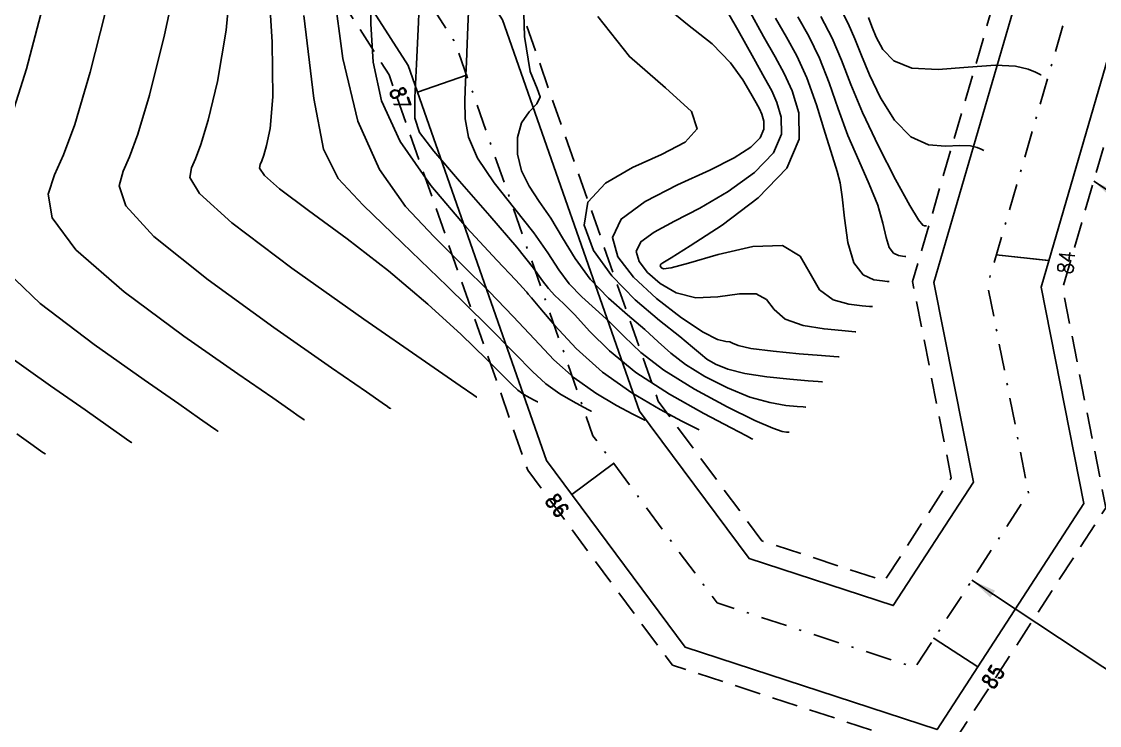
# Model space of a CAD drawing. Header units: millimetres. Extents: x 276147 to 291056, y 9594849 to 9609891.
# Drawn here: x 281569.4 to 281621.1, y 9596075.3 to 9596109.1 of the extents above; entities that cross this region are included whole.
import ezdxf
from ezdxf.enums import TextEntityAlignment as Align

# ---------------------------------------------------------------- set-up
doc = ezdxf.new("R2010")
doc.units = ezdxf.units.MM
doc.header["$LTSCALE"] = 10
for name, pattern in [('CONTINUO', [0]), ('DASHDOTX2', [50.8, 25.4, -12.7, 0, -12.7]), ('HIDDEN', [0.375, 0.25, -0.125])]:
    doc.linetypes.add(name, pattern=pattern)
for name, color, linetype in [('Curvas mestras', 30, 'Continuous'), ('Curvas simples', 9, 'Continuous'), ('TG', 7, 'CONTINUO')]:
    doc.layers.add(name, color=color, linetype=linetype)
doc.styles.add('r80', font='romans.shx')
doc.styles.add('ROMAND', font='romand', dxfattribs={"height": 0.2})
doc.dimstyles.new('cadnorma_dim1', dxfattribs={"dimscale": 0, "dimtxt": 2, "dimasz": 1.199999999999999, "dimexe": 1, "dimexo": 2.5, "dimgap": 0.6, "dimtad": 1, "dimzin": 4, "dimdsep": 46, "dimtxsty": 'r80', "dimblk": 'ARCHTICK', "dimblk1": 'ARCHTICK', "dimblk2": 'ARCHTICK', "dimcen": -1, "dimdle": 1, "dimclrd": 1, "dimclre": 1, "dimclrt": 2, "dimaunit": 1, "dimazin": 0, "dimtfac": 1, "dimtix": 1, "dimtmove": 2, "dimatfit": 0, "dimfxl": 1, "dimarcsym": 0})

# ---------------------------------------------------------------- blocks, each defined once
blk = doc.blocks.new('_ArchTick')
at = {"color": 0, "linetype": 'ByBlock', "const_width": 0.15}
blk.add_lwpolyline([(-0.5, -0.5), (0.5, 0.5)], dxfattribs=at)

msp = doc.modelspace()

# ---------------------------------------------------------------- linework, layer by layer
at = {"color": 8, "linetype": 'HIDDEN', "ltscale": 0.5, "elevation": 160.1796621240507, "flags": 128}
for points in [[(281705.3257447103, 9596186.097807938), (281671.0420966857, 9596148.442213606), (281618.3708522619, 9596117.96751722), (281612.1522653525, 9596096.604426004), (281614.0101236665, 9596087.174232556), (281610.8053393826, 9596082.23393807), (281604.9222878393, 9596084.156284798), (281599.9496397175, 9596090.860116001), (281593.3803922225, 9596109.605399935), (281582.0417510347, 9596127.327627068), (281572.6046193693, 9596134.304534238), (281559.9765863478, 9596134.674678959), (281544.3286989689, 9596118.564739116), (281540.658778394, 9596097.818736246), (281537.5093358072, 9596080.228775298), (281520.4284557049, 9596075.011032958), (281502.0332003358, 9596069.391784875), (281494.509547525, 9596070.404022079), (281490.7256996009, 9596076.43605404), (281493.2584685785, 9596098.132715838), (281480.0995632795, 9596101.385524807), (281449.2964902226, 9596100.548274204), (281430.0223790895, 9596096.12669182), (281411.9683109509, 9596097.93913607), (281407.5724122446, 9596102.453821631), (281411.4039140878, 9596110.665556196), (281403.1008950184, 9596132.470582576), (281380.8081796909, 9596137.376344452), (281359.9408718039, 9596130.859888002), (281347.0544783977, 9596114.790196389), (281314.7314768742, 9596091.261051774), (281302.0196165714, 9596075.766356803), (281286.4640279276, 9596063.849675173), (281278.3709921193, 9596057.649837077), (281271.9708323478, 9596051.505744739), (281253.7808607005, 9596050.73446907), (281235.6029599643, 9596054.86117104), (281221.8458024181, 9596066.889702521), (281218.7834329222, 9596074.38328282), (281220.4968017068, 9596082.605134564), (281229.7359844254, 9596099.331536198), (281236.8484486804, 9596107.608992774), (281236.979980318, 9596119.127903767), (281235.6370826386, 9596129.28381643), (281234.0505352953, 9596141.282374846), (281212.8134960154, 9596149.146566434), (281092.4168111571, 9596154.564297132), (281072.9977757005, 9596155.438134354), (281065.8047075431, 9596158.14915656), (281063.8059635049, 9596165.040728634), (281066.3762022938, 9596173.094204625), (281071.6566353667, 9596181.153613526), (281081.5611500744, 9596198.655863922), (281101.2580152763, 9596233.462159524), (281110.9768763188, 9596250.636341654), (281122.9105798664, 9596265.854385952), (281139.2392582729, 9596279.071111804), (281144.5124366145, 9596320.34150084), (281144.6678345738, 9596400.540929634), (281142.6738615293, 9596440.915119793), (281132.673374487, 9596479.71147487), (281130.7173237967, 9596498.969147392), (281132.9373055062, 9596519.560689582), (281123.2639871383, 9596537.496452231), (281115.0194181657, 9596617.069980796), (281104.5392557544, 9596635.017106473), (281094.1622148029, 9596652.131000444), (281062.9990502925, 9596703.525525687), (281028.0758804538, 9596751.42602632), (281004.8557222936, 9596889.161327347), (280985.2271627478, 9596924.87591348), (280973.6552831217, 9596941.402191738), (280950.7410745324, 9596974.150890775), (280928.3153482458, 9597006.224941807), (280925.6195852169, 9597024.964569218), (280925.2975179172, 9597044.877213322), (280917.2359068681, 9597124.57081029), (280911.1712139401, 9597184.52373918), (280889.6831715604, 9597262.502901934), (280877.7477164246, 9597278.852490822), (280862.055065255, 9597314.685484517), (280856.3541850812, 9597353.476188295), (280854.639876525, 9597373.434056284), (280854.116042565, 9597382.033457942), (280871.520011573, 9597404.084292108), (280905.668337576, 9597426.436078487), (280910.5490067642, 9597446.52226166), (280951.9025449565, 9597502.510226574), (280957.1189760176, 9597513.160656158), (280912.2559968092, 9597626.929295046), (280886.4466186127, 9597649.84623889), (280803.0956212914, 9597671.772893883), (280795.5081167346, 9597683.569792682), (280779.3586608997, 9597708.67864036)], [(281710.5178374354, 9596181.402838333), (281675.4873313782, 9596142.926929222), (281624.307053171, 9596113.31488082), (281619.3497790786, 9596096.28485452), (281621.4263888606, 9596085.744313402), (281613.7482014651, 9596073.908101201), (281600.6285639192, 9596078.195075762), (281593.6947889923, 9596087.542782567), (281587.0441809219, 9596106.520228112), (281576.8415557245, 9596122.466869175), (281570.2070225818, 9596127.371804645), (281562.8511565771, 9596127.587415023), (281550.8473176515, 9596115.229125477), (281547.550488274, 9596096.592201235), (281543.6457749243, 9596074.783975355), (281522.4734780471, 9596068.316416942), (281502.6155564374, 9596062.250364274), (281490.3236323596, 9596063.904127834), (281483.4874242715, 9596074.802088458), (281485.5904618715, 9596092.817507926), (281479.3410703855, 9596094.362323103), (281450.1828653127, 9596093.569781242), (281430.4670404004, 9596089.0468674), (281408.7319094135, 9596091.228852794), (281399.1852311144, 9596101.033503352), (281403.8083725086, 9596110.941892164), (281397.904403359, 9596126.446638325), (281381.1197991235, 9596130.14027862), (281364.0658912837, 9596124.81467321), (281351.9303354857, 9596109.681297015), (281319.5752295485, 9596086.128782371), (281306.9185099731, 9596070.701299338), (281290.7209629054, 9596058.29283213), (281282.937430859, 9596052.330095816), (281274.9102619792, 9596044.624090252), (281253.1431036982, 9596043.701137766), (281232.327572161, 9596048.426628146), (281215.9921594214, 9596062.709449701), (281211.4940514419, 9596073.71626432), (281213.8592733805, 9596085.066129155), (281223.9570691917, 9596103.346943974), (281229.8780090109, 9596110.237709327), (281229.9747168267, 9596118.706916755), (281228.6974866962, 9596128.366206406), (281227.6639062291, 9596136.182850303), (281211.4073002868, 9596142.202760234), (281092.1021365739, 9596147.57137357), (281071.5708639357, 9596148.495260356), (281060.0576341382, 9596152.834524348), (281056.4892279477, 9596165.13821506), (281059.9978339799, 9596176.131930728), (281065.6766406024, 9596184.799368419), (281075.468991096, 9596202.103413628), (281095.1658562979, 9596236.909709232), (281105.1438604567, 9596254.541822702), (281117.8909552532, 9596270.797116162), (281132.6517374361, 9596282.744758626), (281137.513299567, 9596320.793644417), (281137.6674998371, 9596400.374957068), (281135.7175383865, 9596439.857995542), (281125.76273324, 9596478.477130141), (281123.6791015143, 9596498.990861015), (281125.744705554, 9596518.150466044), (281116.4442590884, 9596535.394869061), (281108.2124486681, 9596614.84525679), (281098.5236189183, 9596631.437236797), (281088.1766027751, 9596648.501613624), (281057.1675960032, 9596699.64190077), (281021.4475676514, 9596748.635369822), (280998.1501936199, 9596886.828693196), (280979.2754088979, 9596921.171769831), (280967.9212277801, 9596937.38714387), (280945.0056382589, 9596970.137815801), (280921.6238898133, 9597003.579202123), (280918.6276817167, 9597024.407376846), (280918.3032270725, 9597044.46762471), (280910.2714493166, 9597123.86630265), (280904.2661006415, 9597183.232579943), (280883.2747300601, 9597259.409342542), (280871.6426774854, 9597275.343320373), (280855.2660766902, 9597312.738061812), (280849.3979144628, 9597352.667008877), (280847.6581155221, 9597372.921634253), (280846.9665996198, 9597384.273748573), (280866.7319753881, 9597409.316485843), (280899.5195873695, 9597430.777616875), (280904.0800883559, 9597449.546161648), (280945.8950794268, 9597506.15888102), (280949.4739875075, 9597513.465966662), (280906.3575799417, 9597622.805450775), (280883.0489782383, 9597643.501877958), (280798.6812780778, 9597665.69599096), (280789.6207265427, 9597679.783153443), (280773.4712707121, 9597704.892001115)]]:
    msp.add_lwpolyline(points, dxfattribs=at)
at = {"linetype": 'Continuous'}
for p in [(281590.7566297514, 9596106.509536047, 160.1796621240507), (281590.7566297514, 9596106.509536047, 160.1796621240507), (281616.1690016141, 9596097.880550403, 160.1796621240507), (281616.1690016141, 9596097.880550403, 160.1796621240507), (281597.8110803844, 9596087.868318368, 160.1796621240507), (281597.8110803844, 9596087.868318368, 160.1796621240507), (281613.1864085443, 9596079.47326072, 160.1796621240507), (281613.1864085443, 9596079.47326072, 160.1796621240507)]:
    msp.add_point(p, dxfattribs=at)
at = {"layer": 'Curvas mestras', "linetype": 'CONTINUO'}
for points in [[(281579.4990513757, 9596111.60956203, -4.275255031676835), (281579.2325176032, 9596108.66629441, -4.184157773237928), (281578.8013544354, 9596106.197310982, -4.111906971808338), (281578.3544797426, 9596104.340643948, -4.060036471488701), (281578.0095925158, 9596103.168819916, -4.028560246948928), (281577.7594942072, 9596102.49233118, -4.011412846008625), (281577.565762383, 9596102.05616045, -4.001008916672106), (281577.4846369092, 9596101.59683598, -3.987585852879846), (281577.9510148357, 9596100.817061188, -3.952671641451616), (281579.4944525041, 9596099.411081038, -3.8756169446537), (281582.3814857999, 9596097.234815877, -3.746350105644922), (281585.8265477651, 9596094.790879527, -3.597110351689906), (281588.7810469797, 9596092.743558206, -3.470714573774302), (281590.4557231382, 9596091.58815585, -3.399236600930095), (281591.0986343928, 9596091.144047339, -3.371778137425707), (281591.2171710109, 9596091.061624294, -3.366697773188605), (281591.235100624, 9596091.04887599, -3.365920114182217), (281591.2417063214, 9596091.044178404, -3.365633579695412), (281591.242649566, 9596091.043508176, -3.365592682818203)], [(281588.5354103501, 9596111.139971074, 0.9252155166791738), (281588.4452338287, 9596109.053375805, 0.9917807141641788), (281588.350851498, 9596107.03366588, 1.056069729008897), (281588.2744488585, 9596105.428184554, 1.107145858786311), (281588.2682382012, 9596104.44643826, 1.139191902507804), (281588.5045309308, 9596103.746565191, 1.166869191194195), (281589.1856632371, 9596102.848864723, 1.209958582741393), (281590.4117443044, 9596101.424452372, 1.281246798610994), (281591.8739832985, 9596099.747713182, 1.365544014467986), (281593.1613593878, 9596098.243852325, 1.440666078622172), (281593.9673308969, 9596097.235856108, 1.489875706527101), (281594.4032568127, 9596096.637850387, 1.518222270507579), (281594.6849682837, 9596096.261744143, 1.536201803919084), (281594.9979901005, 9596095.934667137, 1.553203215505675), (281595.4066076422, 9596095.544639213, 1.574186405897791), (281595.9447959202, 9596094.994896978, 1.603004201696876), (281596.6541895283, 9596094.21867118, 1.642680311374988), (281597.6070613336, 9596093.269147042, 1.692922690508084), (281598.8833437812, 9596092.229502916, 1.752610209255664), (281600.4889138307, 9596091.189206142, 1.818929095435578), (281602.1334175015, 9596090.262878122, 1.882294891900102), (281603.4524483414, 9596089.571435254, 1.931430363012197), (281604.1806577601, 9596089.195870897, 1.958354951846189), (281604.4489456514, 9596089.057505237, 1.968274536400287), (281604.4872717782, 9596089.037738431, 1.96969161476909)], [(281602.9126745408, 9596110.205210276, 6.248140244078485), (281603.7727297811, 9596108.674256507, 6.315572252762166), (281604.5320004068, 9596107.304249043, 6.375707125265393), (281605.0558700416, 9596106.37398007, 6.416706924941082), (281605.3946640556, 9596105.747597616, 6.444033577080972), (281605.6449442579, 9596105.185590435, 6.467473935601078), (281605.8533122988, 9596104.495866843, 6.49425808902339), (281605.8665171698, 9596103.676003492, 6.521389151198974), (281605.4813497091, 9596102.77099862, 6.543313445672055), (281604.5705580938, 9596101.830785254, 6.555840323769672), (281603.3107289124, 9596100.925056633, 6.560230742299183), (281601.9544070918, 9596100.128440786, 6.559108705990667), (281600.7278042951, 9596099.492236432, 6.555334092091982), (281599.7518030835, 9596098.974410014, 6.5527108383572), (281599.1209497534, 9596098.50959866, 6.555278694871589), (281598.8999037171, 9596098.041909631, 6.566167149142984), (281599.0337688626, 9596097.553335734, 6.584864314968911), (281599.4377592077, 9596097.03534491, 6.609947820109966), (281600.0393373204, 9596096.501651656, 6.639512170138516), (281600.8149410182, 9596096.054970687, 6.669718542750587), (281601.7532586752, 9596095.820266256, 6.696244935886682), (281602.8142291236, 9596095.86248497, 6.716158952130684), (281603.8428030194, 9596096.006504722, 6.732086748790152), (281604.6551844747, 9596096.017185744, 6.748044148294412), (281605.1446237842, 9596095.729801275, 6.767286211051669), (281605.5125379692, 9596095.261273619, 6.790024686462402), (281606.0373922297, 9596094.798936106, 6.815710667320275), (281606.9020633778, 9596094.490119934, 6.84318726920489), (281607.9070866989, 9596094.322154846, 6.868865711355824), (281608.7574110877, 9596094.242367461, 6.888549308557657), (281609.232146514, 9596094.204890227, 6.899307034767418), (281609.4070492504, 9596094.19108288, 6.903270410173292), (281609.43203564, 9596094.189109968, 6.903836626417188)], [(281608.6756708293, 9596109.74096559, 11.38272749210918), (281609.0695773991, 9596108.985637449, 11.41538585487029), (281609.3890598573, 9596108.244426752, 11.44608764662146), (281609.6960601251, 9596107.449447727, 11.47830080308231), (281610.0820011807, 9596106.51782211, 11.51657633812599), (281610.6177028817, 9596105.420898262, 11.56327474097228), (281611.2915826057, 9596104.346932106, 11.61199457411158), (281612.0714576159, 9596103.538408192, 11.65414387054949), (281612.9141530705, 9596103.16367313, 11.68333942906207), (281613.7325147461, 9596103.094534734, 11.70203246482157), (281614.4283943212, 9596103.128664883, 11.71488285318216), (281614.9272420794, 9596103.105371576, 11.72565980893299), (281615.2488947489, 9596103.030513387, 11.73456954778837), (281615.4367866566, 9596102.951582998, 11.74092767041606), (281615.5321304403, 9596102.905747365, 11.74434354345749), (281615.5672579386, 9596102.88886039, 11.74560204512409), (281615.5722762964, 9596102.886448253, 11.74578182460718)], [(281569.1792983859, 9596089.293194514, -8.754817847188434), (281569.9726045689, 9596088.730164943, -8.720443510592702), (281570.3889692425, 9596088.434115821, -8.702384386412092), (281570.5423665968, 9596088.325045463, -8.695731040116215), (281570.5642807897, 9596088.309463978, -8.694780556336326)]]:
    msp.add_polyline3d(points, dxfattribs=at)
at = {"layer": 'Curvas simples', "linetype": 'CONTINUO'}
for points in [[(281569.0505557986, 9596137.19266522, -8.325537361114101), (281570.1251862309, 9596134.339019453, -8.210454941753085), (281571.1404291895, 9596131.142130723, -8.085316958397414), (281571.8580216899, 9596128.041495446, -7.969308002295691), (281572.1219627109, 9596125.40663028, -7.87766821440573), (281572.1052980664, 9596123.327128772, -7.809859824858421), (281572.0633365383, 9596121.822607689, -7.761400691492327), (281572.1675647191, 9596120.788640816, -7.725426535671943), (281572.2541914716, 9596119.624645941, -7.685544833159412), (281572.0756014752, 9596117.606000861, -7.622981061428106), (281571.4648175457, 9596114.290542126, -7.526597854765413), (281570.5773900541, 9596110.365945257, -7.415807108595317), (281569.6495035094, 9596106.802344551, -7.317657955715191), (281568.8699007259, 9596104.331941038, -7.252355050321512)], [(281581.1868227689, 9596111.980611017, -3.252796170618609), (281581.4332393465, 9596108.08591206, -3.12022483496952), (281581.4606591881, 9596105.465808215, -3.033816585808836), (281581.338136033, 9596103.948990991, -2.98657168211912), (281581.1671693943, 9596103.13325473, -2.963272841440329), (281581.0297958025, 9596102.666499684, -2.950735387301847), (281580.9301778591, 9596102.397043874, -2.943905314398307), (281580.8530111815, 9596102.223310241, -2.939761271551532), (281580.8268817685, 9596102.036090102, -2.93415079064701), (281581.0559351343, 9596101.695645245, -2.918396877209034), (281581.7882071763, 9596101.054606834, -2.882691452887627), (281583.1803577939, 9596100.01211764, -2.820584815661704), (281585.0235419396, 9596098.653382884, -2.739061311844608), (281587.0175395763, 9596097.110123403, -2.648463774905821), (281588.8923874142, 9596095.5208186, -2.558749148182415), (281590.4991531646, 9596094.050990202, -2.478330995156711), (281591.7191602878, 9596092.8729195, -2.415237041798207), (281592.4835734629, 9596092.106350152, -2.374772923209491), (281592.922918206, 9596091.660858236, -2.351355435934693), (281593.2175622563, 9596091.393483208, -2.336679298165535), (281593.5096066309, 9596091.186343383, -2.324029184496311), (281593.7881044924, 9596091.021887511, -2.313049702581822), (281594.0038432929, 9596090.907648219, -2.304975560251933), (281594.1220351624, 9596090.84669328, -2.300605602064422), (281594.165578955, 9596090.82423515, -2.298995594694532), (281594.1717992119, 9596090.821027415, -2.298765618088936)], [(281577.0043770174, 9596111.866780601, -5.334498940527197), (281576.2645718359, 9596108.445629977, -5.237242248982938), (281575.5417900936, 9596105.548034165, -5.156800134308014), (281574.9893902311, 9596103.671141146, -5.106385119285221), (281574.5888115576, 9596102.587619487, -5.078920390250033), (281574.278513587, 9596101.889011659, -5.062256594388998), (281574.0889149433, 9596101.194455972, -5.043302715025192), (281574.4182786619, 9596100.233460054, -5.005200458250698), (281575.7568248819, 9596098.763124354, -4.930149807969826), (281578.3560992995, 9596096.673512165, -4.80949883974651), (281581.5129528012, 9596094.386526005, -4.67118754153168), (281584.2855598255, 9596092.457029227, -4.552303967732314), (281585.9576005867, 9596091.300375963, -4.480837905979996), (281586.714767391, 9596090.773876576, -4.448386068889221), (281586.9682583219, 9596090.595332222, -4.437446902066313), (281587.0658745462, 9596090.525923356, -4.433212945030846), (281587.101838576, 9596090.500351613, -4.431653061267212), (281587.1069760103, 9596090.49669894, -4.43143024042044)], [(281586.1808688339, 9596110.905172065, -0.1150925655643107), (281586.1714237038, 9596108.965113966, -0.05170865702942251), (281586.2772635516, 9596107.119615763, 0.01089081305278228), (281586.6744818158, 9596105.273135759, 0.07937146371440917), (281587.5678045406, 9596103.314018773, 0.1615016934551932), (281589.0492256378, 9596101.203470036, 0.2603994103005789), (281590.7598134676, 9596099.194127396, 0.3605809146861532), (281592.227905267, 9596097.611493116, 0.4419119058034937), (281593.0980855081, 9596096.687163394, 0.489668776721004), (281593.4799256538, 9596096.277135115, 0.5107698378010923), (281593.599240414, 9596096.143504107, 0.5175438489854685), (281593.6464054739, 9596096.08596363, 0.5203761569314906), (281593.6700214114, 9596096.054589726, 0.5218783006744729), (281593.6832457887, 9596096.037059879, 0.5227181944969743), (281593.7167743306, 9596095.998665074, 0.5246493866175115), (281593.871453456, 9596095.815170301, 0.5337672662313082), (281594.2656677548, 9596095.339958057, 0.5572527256767899), (281594.9882976994, 9596094.484155525, 0.5998021753361797), (281596.0101942898, 9596093.38986278, 0.6561740322826779), (281597.2727074028, 9596092.256921595, 0.7186423898997703), (281598.6865487898, 9596091.258541418, 0.779739036082475), (281600.0398976578, 9596090.46138737, 0.8330274285141002), (281601.0902970788, 9596089.905488243, 0.872328890345301), (281601.6660018599, 9596089.608575996, 0.8936148246608013), (281601.878103726, 9596089.499187214, 0.9014570148751773), (281601.9084041362, 9596089.483560676, 0.9025773165953694)], [(281593.4622318911, 9596111.14201811, 3.025523588326479), (281593.5337106526, 9596108.359665923, 3.118132952341995), (281593.8147037107, 9596106.686675454, 3.178595491484487), (281594.1410147726, 9596105.86203184, 3.212168359695653), (281594.2940370975, 9596105.46458311, 3.228264010310824), (281594.1244086473, 9596105.132022573, 3.235756592100671), (281593.759725175, 9596104.737413736, 3.241366973644773), (281593.3968211362, 9596104.212665405, 3.251277598526485), (281593.1992107249, 9596103.517095715, 3.270103880818652), (281593.1971180871, 9596102.719662076, 3.296192871031479), (281593.387446107, 9596101.916731235, 3.3263245699668), (281593.7564723388, 9596101.174957637, 3.358039328220485), (281594.2479750457, 9596100.442157567, 3.391918575539876), (281594.795104161, 9596099.636434019, 3.429304063585306), (281595.3527400655, 9596098.703608703, 3.47106544164447), (281595.9626709059, 9596097.700367168, 3.516184025883888), (281596.6884132753, 9596096.711112682, 3.563169022646974), (281597.5604226451, 9596095.806673264, 3.610310827938065), (281598.4769170108, 9596095.003576024, 3.655024738083284), (281599.3030502492, 9596094.304773832, 3.694507146286497), (281599.9545882972, 9596093.70388656, 3.727276242894305), (281600.5497213359, 9596093.15720406, 3.75713685984698), (281601.2572466162, 9596092.611687196, 3.789215395084796), (281602.1944579982, 9596092.036673363, 3.826871135071599), (281603.2726347944, 9596091.491012119, 3.866394704472867), (281604.3515509347, 9596091.055932583, 3.902309477885495), (281605.306852436, 9596090.789674487, 3.930210775611556), (281606.077684634, 9596090.658512032, 3.949982182795395), (281606.6190619528, 9596090.605730055, 3.962579169459417), (281606.9087455472, 9596090.582861789, 3.969143523576008), (281607.0154715016, 9596090.574436057, 3.971561997288092), (281607.0307176375, 9596090.573232098, 3.971907494272784)], [(281573.6669815938, 9596110.438638425, -6.355431915868849), (281572.7026499099, 9596106.640422218, -6.25032626322033), (281571.9613498623, 9596104.139387734, -6.183250742641121), (281571.4171481457, 9596102.678647712, -6.14630802379952), (281570.9912637885, 9596101.721861867, -6.123504259533092), (281570.6931939746, 9596100.792074963, -6.099019524317896), (281570.8855434874, 9596099.64985891, -6.0577292549101), (281572.0191962625, 9596098.115168674, -5.984682724196716), (281574.3307128012, 9596096.112209452, -5.872647606502511), (281577.1993578371, 9596093.98217248, -5.74526473119883), (281579.7900736734, 9596092.17050124, -5.633893374204916), (281581.459478035, 9596091.01259607, -5.562439210971604), (281582.3309003891, 9596090.403705807, -5.524994000119904), (281582.719344633, 9596090.129040152, -5.508196050967427), (281582.8966484709, 9596090.00297172, -5.500505808417529), (281582.961970833, 9596089.956525825, -5.497672575435416), (281582.9713024561, 9596089.9498907, -5.497267830677117)], [(281584.3849580738, 9596110.543106884, -1.140016560003033), (281584.8259976568, 9596107.304618653, -1.02504172591992), (281585.5444588299, 9596104.301882641, -0.9122233803759059), (281586.5775402313, 9596101.971711103, -0.8151286562464861), (281587.8355638481, 9596100.202470258, -0.7318995998034268), (281589.1971305142, 9596098.74541781, -0.6568221237653518), (281590.5523180187, 9596097.395127062, -0.5853711603818113), (281591.8371099987, 9596096.119440695, -0.5177779880728224), (281592.9989700535, 9596094.92951997, -0.4554629427407235), (281594.0109570673, 9596093.83627131, -0.3993242198744156), (281594.9485320881, 9596092.849595701, -0.348171490445111), (281595.9127504596, 9596091.979143284, -0.3002924357683412), (281596.958459508, 9596091.237448253, -0.2549968051866927), (281597.9556615314, 9596090.648592064, -0.2156832398873121), (281598.7281458165, 9596090.23954124, -0.1867725823217086), (281599.1513459614, 9596090.021282088, -0.1711253352373205), (281599.3072618031, 9596089.940870194, -0.1653605392461088), (281599.3295354949, 9596089.929382922, -0.1645370016016727)], [(281590.8607521154, 9596109.894774472, 2.013435234755462), (281590.8188561326, 9596108.830693077, 2.04746297429989), (281590.7875016351, 9596108.004292049, 2.073913802657984), (281590.7503921097, 9596107.1316124, 2.101765605129486), (281590.7116870246, 9596106.205509966, 2.131335983259788), (281590.6806556034, 9596105.288049022, 2.160777227170485), (281590.6873107731, 9596104.415561773, 2.189501238960986), (281590.8446313079, 9596103.521473045, 2.22195750018318), (281591.2863366882, 9596102.51347756, 2.263854978754807), (281592.0840443437, 9596101.338424439, 2.318372987184887), (281593.0609704872, 9596100.0997753, 2.378572521647186), (281593.9782312746, 9596098.940143172, 2.434985061033814), (281594.6600354813, 9596097.969732406, 2.480470574027578), (281595.1829633595, 9596097.169108776, 2.517203138183959), (281595.6866907793, 9596096.486428412, 2.549685413224779), (281596.2792068723, 9596095.870670196, 2.581757031762692), (281596.9417618274, 9596095.274108117, 2.614605545564302), (281597.6239230855, 9596094.649835903, 2.648755657635377), (281598.3100464601, 9596093.958360925, 2.685187461992911), (281599.1236522159, 9596093.189833011, 2.726703231779084), (281600.2230519814, 9596092.341812596, 2.776560789705002), (281601.6840563671, 9596091.435166225, 2.83559815309448), (281603.2524639001, 9596090.583975876, 2.89497425131006), (281604.591576089, 9596089.925629608, 2.94342828888648), (281605.447378388, 9596089.55665546, 2.972698170083788), (281605.8966010459, 9596089.410145292, 2.986516649284994), (281606.0986602543, 9596089.378329953, 2.9916152536494), (281606.1912806347, 9596089.371018317, 2.993714070445577), (281606.2254035118, 9596089.368324455, 2.994487313644157), (281606.2302786369, 9596089.367939476, 2.994597790271172)], [(281600.1238662727, 9596109.942765316, 5.200020799853093), (281601.3626805207, 9596108.94047016, 5.257732313973577), (281602.5441381274, 9596108.008711662, 5.311981068781819), (281603.4242341082, 9596107.10051967, 5.359408168969367), (281604.0165491988, 9596106.275123745, 5.398345342927797), (281604.399058317, 9596105.618303139, 5.427546937749469), (281604.6442733792, 9596105.182857873, 5.446738330039409), (281604.8028572811, 9596104.88965813, 5.459529500079555), (281604.9200099077, 9596104.626590878, 5.470501588689785), (281605.0175437137, 9596104.303741492, 5.483038849986372), (281605.0237253987, 9596103.919976052, 5.495738497269087), (281604.843434224, 9596103.496356044, 5.506000955563167), (281604.3885243043, 9596103.044638226, 5.511671565912877), (281603.598742155, 9596102.539352382, 5.51237545503281), (281602.4208101454, 9596101.945723558, 5.508182686261961), (281600.8809922383, 9596101.240316156, 5.500388429066788), (281599.3237327746, 9596100.445052037, 5.495188560369058), (281598.1730206987, 9596099.593197396, 5.500003960481592), (281597.7554891825, 9596098.709783345, 5.520571085773156), (281598.0083453489, 9596097.78692254, 5.55588791738009), (281598.7714395529, 9596096.80849454, 5.603267927395393), (281599.8692231631, 9596095.787440244, 5.658763167538893), (281601.0645515806, 9596094.852937913, 5.713380271368408), (281602.1048802227, 9596094.163227161, 5.756864432044978), (281602.7976192239, 9596093.823378297, 5.781906646359403), (281603.1899866381, 9596093.725800483, 5.792980379690079), (281603.3891562383, 9596093.709733589, 5.797504920602989), (281603.5204396931, 9596093.64587122, 5.802232946999993), (281603.781700272, 9596093.530726962, 5.811250529109685), (281604.3889421324, 9596093.392265132, 5.827977284821372), (281605.4595534595, 9596093.256010963, 5.85393318211166), (281606.7164645236, 9596093.137726337, 5.883039940704805), (281607.7839906107, 9596093.050730038, 5.907319781519163), (281608.380454224, 9596093.003643515, 5.920835913889789), (281608.6002037126, 9596092.986295741, 5.925815539757906), (281608.6315956394, 9596092.983817346, 5.92652690227581)], [(281582.9501236292, 9596109.365043089, -2.130953109907324), (281583.4286749446, 9596105.387426578, -1.991004884559914), (281583.9004362983, 9596102.95700723, -1.901892856371433), (281584.5929031788, 9596101.547168225, -1.84179373967018), (281585.7965542931, 9596100.269729054, -1.775771917801222), (281587.6675410977, 9596098.463615518, -1.679030219351688), (281589.8247180068, 9596096.376164611, -1.567324553700416), (281591.7526111827, 9596094.481820626, -1.466549328728831), (281593.0675753414, 9596093.143340122, -1.396292799993233), (281593.913263407, 9596092.276730707, -1.350919003857115), (281594.5651558581, 9596091.686313247, -1.318485876978627), (281595.2340330685, 9596091.21189532, -1.289512978485106), (281595.8718830127, 9596090.835240286, -1.264366487649113), (281596.3659945553, 9596090.573595222, -1.245874087584923), (281596.636690061, 9596090.433987185, -1.235865462248), (281596.73642088, 9596090.38255317, -1.232178073227715), (281596.7506678536, 9596090.375205169, -1.23165129977545)], [(281604.2826210296, 9596109.666133033, 7.294043026896901), (281605.0069841297, 9596108.35879373, 7.351423615854912), (281605.5688121127, 9596107.378019975, 7.394840359836479), (281605.9991386303, 9596106.582151318, 7.429558268023897), (281606.3698786109, 9596105.744590994, 7.464446249857787), (281606.6890798839, 9596104.687992191, 7.505477307978822), (281606.7093099431, 9596103.432031935, 7.547039792614271), (281606.1192661914, 9596102.045640191, 7.580625988691764), (281604.7525928834, 9596100.616932284, 7.600009101824554), (281603.0227146669, 9596099.310759882, 7.608086042196675), (281601.4880030368, 9596098.311157016, 7.610034738408586), (281600.5746173515, 9596097.744156701, 7.610279775315092), (281600.1798733926, 9596097.50376799, 7.610233116519794), (281600.0688788105, 9596097.426000917, 7.610553396665182), (281600.0443182519, 9596097.374035913, 7.611763212629313), (281600.0591923794, 9596097.319749925, 7.613840679961385), (281600.104079862, 9596097.26219528, 7.616627733022568), (281600.2094504785, 9596097.21586307, 7.620261152656468), (281600.5653314552, 9596097.257003453, 7.626056834330967), (281601.4016371305, 9596097.477306355, 7.635625407073888), (281602.8308390226, 9596097.901591642, 7.650411257843643), (281604.4956183982, 9596098.287207961, 7.671193130579468), (281605.9212137113, 9596098.324637901, 7.698583396125798), (281606.7688068781, 9596097.813732332, 7.732339422483676), (281607.2433756691, 9596096.991821282, 7.768798811102471), (281607.6858423265, 9596096.205607085, 7.803444049760884), (281608.3445732965, 9596095.72422891, 7.83244135629829), (281609.0977078747, 9596095.506583357, 7.854691461925086), (281609.7308305629, 9596095.434003884, 7.869778848343685), (281610.083838805, 9596095.406136941, 7.877778155819641), (281610.2138947876, 9596095.39587001, 7.880725280646885), (281610.2324746411, 9596095.394402593, 7.881146330418659)], [(281597.0495004599, 9596109.314697165, 4.158150251055787), (281598.5674512106, 9596107.391506022, 4.251641752521664), (281600.2946227243, 9596105.887817502, 4.335586438220673), (281601.5521528051, 9596104.752724832, 4.398025270176305), (281601.8237866395, 9596103.922449052, 4.430685130562381), (281601.2436819478, 9596103.281724414, 4.440036172952688), (281600.1086028243, 9596102.70240898, 4.436234581374805), (281598.7236686671, 9596102.0696127, 4.429170011458581), (281597.4274350497, 9596101.321433078, 4.427666960316373), (281596.5668148397, 9596100.409215506, 4.440283567735179), (281596.4018650405, 9596099.309014052, 4.473024789974801), (281596.8452231706, 9596098.095711429, 4.521683127535169), (281597.7226708884, 9596096.868901035, 4.579497831673081), (281598.8512791569, 9596095.722855723, 4.639707647063489), (281600.0132761629, 9596094.730567226, 4.695549257248359), (281600.9821784146, 9596093.959712757, 4.740258622306584), (281601.5991301337, 9596093.449412188, 4.769365023679313), (281601.9757894584, 9596093.124576114, 4.787570435062179), (281602.2914402519, 9596092.881561803, 4.801869980382918), (281602.7048606289, 9596092.638180496, 4.818144137246662), (281603.2928066881, 9596092.398048364, 4.837815177717459), (281604.1115247839, 9596092.186236562, 4.861190614031784), (281605.1663274831, 9596092.022693511, 4.887723401279402), (281606.2587682222, 9596091.90687877, 4.913447716247475), (281607.1394626495, 9596091.833129158, 4.933543097783996), (281607.6262104573, 9596091.794704257, 4.944573009593569), (281607.8055384919, 9596091.780547664, 4.948636660850298), (281607.8311566383, 9596091.77852472, 4.949217198274312)], [(281605.5784402605, 9596109.235250501, 8.33491239222667), (281606.109600281, 9596108.331865922, 8.375177564713823), (281606.6012793778, 9596107.430696467, 8.41457762671368), (281607.0748793619, 9596106.373069927, 8.45874169774791), (281607.5409123454, 9596105.0718082, 8.510737520965904), (281607.9663406637, 9596103.7257186, 8.563387221689055), (281608.307233957, 9596102.605104554, 8.606951423370873), (281608.5342046566, 9596101.882603228, 8.63518308804808), (281608.6760243754, 9596101.340197718, 8.655803931618294), (281608.776007522, 9596100.662205877, 8.680027975965913), (281608.880563371, 9596099.637964262, 8.715690023647312), (281609.0485046635, 9596098.476881277, 8.757108580760786), (281609.3417410013, 9596097.493380042, 8.79522310520727), (281609.7892894236, 9596096.92310899, 8.822894140819301), (281610.2886057004, 9596096.686607761, 8.840667083600692), (281610.7042500403, 9596096.625641307, 8.8510083553588), (281610.9355320927, 9596096.607382653, 8.85624932966627), (281611.0207403231, 9596096.600656146, 8.858180183774977), (281611.0329136419, 9596096.599695217, 8.858456034478479)], [(281606.6469561061, 9596109.297677245, 9.35505377842091), (281607.1759583735, 9596108.374962619, 9.395909061047405), (281607.6871928227, 9596107.324605992, 9.440590363552076), (281608.147103187, 9596106.142338, 9.488563993978062), (281608.5867505801, 9596104.882628394, 9.53866854802206), (281609.0533452114, 9596103.61463196, 9.58958557955657), (281609.571709711, 9596102.40063375, 9.639772357102146), (281610.0771013944, 9596101.275440902, 9.686788672671895), (281610.4823899971, 9596100.266990816, 9.72797003286857), (281610.7302918745, 9596099.40347364, 9.76124279082029), (281610.8829288691, 9596098.714094458, 9.786896936627812), (281611.0322704444, 9596098.228312077, 9.805813294984091), (281611.2442675909, 9596097.958183315, 9.818920650318887), (281611.4807854075, 9596097.846156944, 9.827339386949006), (281611.6776705148, 9596097.817277728, 9.832237915226472), (281611.787224383, 9596097.808629368, 9.834720450660399), (281611.827586861, 9596097.805443283, 9.835635074330156), (281611.8333526429, 9596097.804987846, 9.835765738421799)], [(281607.7506363668, 9596109.319227772, 10.37724050777939), (281608.2995052837, 9596108.276142059, 10.4224390092746), (281608.7517332978, 9596107.215843834, 10.46626161630007), (281609.194673662, 9596106.06335244, 10.51291885265115), (281609.7573147799, 9596104.704535214, 10.56873997560206), (281610.5156671362, 9596103.09904704, 10.63657285119146), (281611.3338445231, 9596101.501686065, 10.7053403103815), (281612.0229818065, 9596100.24103498, 10.76048387101361), (281612.4422386688, 9596099.553454086, 10.79143110427279), (281612.6428740268, 9596099.30640008, 10.8035542541507), (281612.7241706151, 9596099.27510727, 10.80621159784229), (281612.7695195921, 9596099.272989241, 10.80719131950488), (281612.7987608364, 9596099.266184766, 10.80800127084109), (281612.8158426456, 9596099.259008916, 10.8085793084206), (281612.8245101703, 9596099.254841585, 10.80888985543018), (281612.8277029441, 9596099.25330704, 10.80900423109739), (281612.8281593396, 9596099.253087392, 10.80902059024399)], [(281610.0323398696, 9596109.263873547, 12.4263325642419), (281610.1981917709, 9596108.834401371, 12.44373512242197), (281610.4066875841, 9596108.331110006, 12.46441266782088), (281610.719737627, 9596107.742749482, 12.48997661078789), (281611.2493196906, 9596107.192179143, 12.51864878510557), (281612.1199344228, 9596106.835780405, 12.54780392299608), (281613.3860674723, 9596106.773892174, 12.5752477538513), (281614.8221544683, 9596106.882670388, 12.6005106226981), (281616.1326180295, 9596106.982223496, 12.62355407586756), (281617.0849635702, 9596106.937754918, 12.64412824550848), (281617.6990276616, 9596106.794842009, 12.66113780465406), (281618.0577296665, 9596106.644156093, 12.6732760449263), (281618.2397517074, 9596106.556652142, 12.67979728433738), (281618.3068119331, 9596106.524413744, 12.68219983901099), (281618.3163922505, 9596106.51980811, 12.68254307160129)], [(281568.2815686426, 9596097.467212986, -7.039215620283812), (281570.3053273013, 9596095.550905744, -6.935796320522513), (281572.8857638753, 9596093.577819955, -6.819341933555194), (281575.2945875184, 9596091.883972256, -6.715482748081229), (281576.9613554835, 9596090.724816183, -6.644040516021505), (281577.9470323893, 9596090.033536043, -6.601601984377709), (281578.4704309466, 9596089.662749082, -6.578945232697606), (281578.7274213954, 9596089.480020087, -6.567798692060506), (281578.8221030872, 9596089.412699033, -6.563692056890829), (281578.8356289001, 9596089.403081458, -6.563105388279325)], [(281568.5721689115, 9596093.173466435, -7.893419123338816), (281570.7991003658, 9596091.597444268, -7.797072174693682), (281572.463233932, 9596090.43703629, -7.725641800931527), (281573.5631653875, 9596089.663365278, -7.6782099157831), (281574.221518258, 9596089.196457015, -7.649694361633436), (281574.5581953203, 9596088.957068454, -7.635091555621699), (281574.6822343421, 9596088.868872248, -7.629711558602622), (281574.6999543438, 9596088.856272217, -7.628942965963233)]]:
    msp.add_polyline3d(points, dxfattribs=at)
at = {"layer": 'TG', "color": 3, "linetype": 'Continuous'}
for p, q in [((281590.7566297514, 9596106.509536047, 160.1796621240507), (281588.3973136261, 9596105.682718402, 160.1796621240507)), ((281590.7566297514, 9596106.509536047, 160.1796621240507), (281588.3973136243, 9596105.682718402, 160.1796621240507)), ((281616.1690016141, 9596097.880550403, 160.1796621240507), (281618.6925127242, 9596097.604854397, 160.1796621240507)), ((281616.1690016141, 9596097.880550403, 160.1796621240507), (281618.6542141434, 9596097.609038554, 160.1796621240507)), ((281597.8110803844, 9596087.868318368, 160.1796621240507), (281595.8031687633, 9596086.378925566, 160.1796621240507)), ((281597.8110803844, 9596087.868318368, 160.1796621240507), (281595.803168764, 9596086.378925566, 160.1796621240507)), ((281613.1864085443, 9596079.47326072, 160.1796621240507), (281615.2837596323, 9596078.112702591, 160.1796621240507)), ((281613.1864085443, 9596079.47326072, 160.1796621240507), (281615.2837596337, 9596078.112702591, 160.1796621240507))]:
    msp.add_line(p, q, dxfattribs=at)
at = {"layer": 'TG', "color": 1, "linetype": 'DASHDOTX2', "ltscale": 0.005, "elevation": 160.1796621240507, "flags": 128}
msp.add_lwpolyline([(281790.7268869359, 9596216.427577747), (281789.4419953647, 9596215.538653059), (281713.6258222786, 9596190.015370687), (281673.2647140323, 9596145.684571415), (281621.3389527166, 9596115.64119902), (281615.7510222154, 9596096.444640262), (281617.7182562636, 9596086.45927298), (281612.276770424, 9596078.071019635), (281602.7754258794, 9596081.175680282), (281596.8222143546, 9596089.201449282), (281590.2122865723, 9596108.062814023), (281579.4416533798, 9596124.897248125), (281571.4058209757, 9596130.83816944), (281561.4138714623, 9596131.13104699), (281547.5880083105, 9596116.896932298), (281544.1046333342, 9596097.205468744), (281540.5775553655, 9596077.506375324), (281521.4509668761, 9596071.66372495), (281502.3243783867, 9596065.821074575), (281492.4165899422, 9596067.154074958), (281487.1065619363, 9596075.61907125), (281489.424465225, 9596095.475111881), (281479.7203168323, 9596097.873923955), (281449.7396777679, 9596097.059027724), (281430.2447097449, 9596092.586779607), (281410.3501101822, 9596094.58399443), (281403.3788216795, 9596101.743662491), (281407.606143298, 9596110.803724177), (281400.5026491884, 9596129.458610447), (281380.9639894072, 9596133.758311536), (281362.0033815439, 9596127.837280607), (281349.4924069416, 9596112.235746702), (281317.1533532111, 9596088.69491707), (281304.4690632719, 9596073.23382807), (281288.5924954164, 9596061.071253652), (281280.6542114894, 9596054.989966448), (281273.4405471637, 9596048.064917497), (281253.4619821996, 9596047.21780342), (281233.9652660625, 9596051.643899594), (281218.9189809201, 9596064.799576113), (281215.1387421818, 9596074.049773568), (281217.1780375437, 9596083.83563186), (281226.8465268085, 9596101.339240085), (281233.3632288458, 9596108.923351051), (281233.4773485725, 9596118.917410262), (281232.1672846674, 9596128.82501142), (281230.8572207621, 9596138.732612574), (281212.1103981511, 9596145.674663335), (281092.2594738657, 9596151.067835353), (281072.2843198184, 9596151.966697356), (281062.9311708404, 9596155.491840454), (281060.1475957258, 9596165.089471845), (281063.1870181368, 9596174.613067677), (281068.6666379847, 9596182.976490973), (281078.515070585, 9596200.379638772), (281098.2119357871, 9596235.18593438), (281108.0603683878, 9596252.589082178), (281120.4007675595, 9596268.325751055), (281135.9454978545, 9596280.907935213), (281141.0128680904, 9596320.567572625), (281141.1676672056, 9596400.45794335), (281139.1956999575, 9596440.386557667), (281129.2180538635, 9596479.094302505), (281127.1982126556, 9596498.980004204), (281129.3410055299, 9596518.855577812), (281119.8541231133, 9596536.445660645), (281111.6159334168, 9596615.957618793), (281101.5314373364, 9596633.227171635), (281091.1694087888, 9596650.31630703), (281060.0833231477, 9596701.58371323), (281024.7617240526, 9596750.030698072), (281001.5029579565, 9596887.99501027), (280982.2512858229, 9596923.023841655), (280970.7882554504, 9596939.3946678), (280947.8733563958, 9596972.144353287), (280924.9696190296, 9597004.902071966), (280922.1236334663, 9597024.68597303), (280921.8003724947, 9597044.672419015), (280913.7536780926, 9597124.218556473), (280907.7186572907, 9597183.87815956), (280886.4789508103, 9597260.956122238), (280874.6951969551, 9597277.097905597), (280858.6605709725, 9597313.711773163), (280852.876049772, 9597353.071598586), (280851.1489960236, 9597373.17784527), (280850.5413210922, 9597383.153603258), (280869.1259934803, 9597406.700388975), (280902.5939624727, 9597428.606847681), (280907.3145475598, 9597448.034211652), (280948.8988121914, 9597504.334553793), (280953.2964817624, 9597513.313311411), (280909.3067883757, 9597624.867372911), (280884.7477984255, 9597646.674058424), (280800.8884496848, 9597668.734442422), (280792.5644216387, 9597681.676473062), (280757.4817696955, 9597736.22227156)], dxfattribs=at)
at = {"layer": 'TG', "color": 8, "linetype": 'CONTINUO', "elevation": 160.1796621240507}
for points in [[(281697.9086425687, 9596169.03886377), (281674.8522978504, 9596143.714826992), (281623.4590244694, 9596113.979543163), (281618.3215628317, 9596096.33050759), (281620.3669224037, 9596085.948587567), (281613.327792596, 9596075.097506467), (281601.2419530503, 9596079.046677051), (281594.5883390951, 9596088.016687341), (281587.9493539647, 9596106.960966945), (281577.5844407686, 9596123.161263162), (281570.5495364082, 9596128.362194587), (281562.4405036866, 9596128.599881297), (281549.9160864108, 9596115.70564171), (281546.5659582911, 9596096.767420525), (281542.7691407641, 9596075.561803918), (281533.9603037653, 9596072.870944813)], [(281689.9208779068, 9596167.692415684), (281671.677130213, 9596147.654315837), (281619.2188809627, 9596117.302854875), (281613.1804815988, 9596096.558772935), (281615.0695901223, 9596086.969958385), (281611.2257482509, 9596081.044532802), (281604.3088987073, 9596083.304683506), (281599.0560896135, 9596090.386211228), (281592.4752191793, 9596109.164661104), (281581.2988659901, 9596126.633233083), (281572.2621055421, 9596133.314144295), (281560.3872392373, 9596133.662212681), (281545.2599302089, 9596118.088222882), (281541.6433083765, 9596097.643516958), (281538.3859699664, 9596079.450946733), (281534.544595863, 9596078.277511863)]]:
    msp.add_lwpolyline(points, dxfattribs=at)

# ---------------------------------------------------------------- texts
at = {"layer": 'TG', "color": 5, "extrusion": (-0.0204317071587443, 0.05830167803545006, 0.998089905610126), "style": 'ROMAND', "width": 0.8324324320681801}
msp.add_text('87', height=0.7500000000000002, rotation=89.98057449047808, dxfattribs=at).set_placement((-3439432.972240831, -8945840.386367563, 553875.6059386391), (-3439432.971867888, -8945839.286367627, 553875.6059386391), align=Align.FIT)
at = {"layer": 'TG', "color": 5, "extrusion": (-0.006709400353175334, -0.06141273700195084, 0.998089905610126), "style": 'ROMAND', "width": 0.8105263099451968}
msp.add_text('84', height=0.75, rotation=89.98057442970918, dxfattribs=at).set_placement((-762227.551886587, 9551651.815575419, -591052.2373031286), (-762227.5515136429, 9551652.915575348, -591052.2373031286), align=Align.FIT)
at = {"layer": 'TG', "color": 5, "extrusion": (-0.03680477521529235, 0.04961802938974672, 0.998089905610126), "style": 'ROMAND', "width": 0.8324324320687772}
msp.add_text('86', height=0.7500000000000004, rotation=89.98057436920341, dxfattribs=at).set_placement((-5943103.340179521, -7525064.184843779, 465934.6994427309), (-5943103.339806575, -7525063.084843842, 465934.6994427309), align=Align.FIT)
at = {"layer": 'TG', "color": 5, "extrusion": (-0.03362110780455919, -0.05182819145179751, 0.998089905610126), "style": 'ROMAND', "width": 0.8324324278393532}
msp.add_text('85', height=0.75, rotation=89.98057451463433, dxfattribs=at).set_placement((-4986149.122729399, 8188138.84658735, -506655.7177223982), (-4986149.122356457, 8188139.94658728, -506655.7177223982), align=Align.FIT)

# ---------------------------------------------------------------- leaders
at = {"linetype": 'CONTINUO'}
for points in [[(281620.8424123015, 9596101.412588554, 160.1796621240507), (281629.1551137072, 9596095.914973864, 160.1796621240507), (281641.656774633, 9596095.914973864, 160.1796621240507)], [(281614.9975133418, 9596082.26514631, 160.1796621240507), (281623.3102147474, 9596076.767531622, 160.1796621240507), (281634.4463588191, 9596076.767531622, 160.1796621240507)]]:
    msp.add_leader(points, dimstyle='cadnorma_dim1', override={"dimscale": 1, "dimgap": 0.6, "dimtad": 0, "dimzin": 1, "dimclrd": 256}, dxfattribs=at)

doc.saveas('drawing.dxf')
